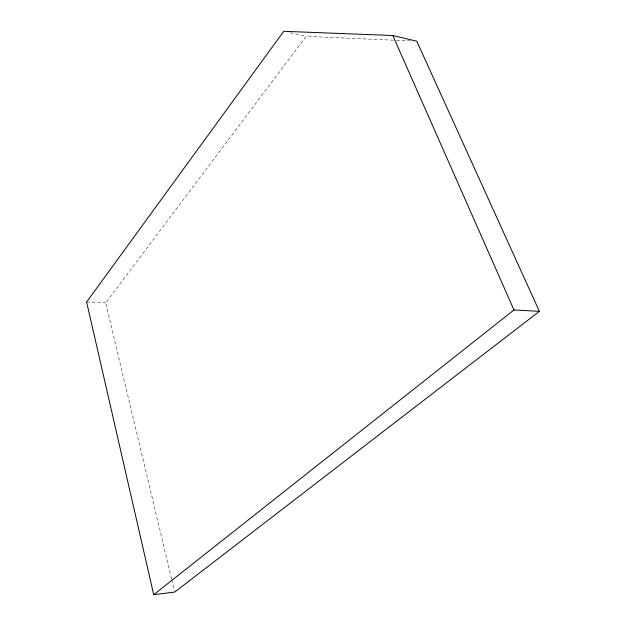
<?xml version="1.0" encoding="UTF-8"?>
<svg xmlns="http://www.w3.org/2000/svg" width="626" height="626" viewBox="0 0 626 626"><rect width="100%" height="100%" fill="white"/><g stroke="black" fill="none" stroke-linecap="round" stroke-linejoin="round"><path stroke-width="0.47" stroke-dasharray="3.13 2.35" d="M171.532 578.753L105.692 302.882L306.216 36.339L395.452 40.275M396.422 40.314L410.969 40.956M86.615 302.014L105.692 302.882M290.284 32.771L306.216 36.339M171.759 579.699L174.482 591.116"/><path stroke-width="0.94" d="M153.706 594.7L513.977 309.972L539.385 311.349L416.791 41.214L392.815 35.51L283.719 31.3L86.615 302.014L153.706 594.7L174.709 592.071L539.385 311.349M392.815 35.51L513.977 309.972"/></g></svg>
